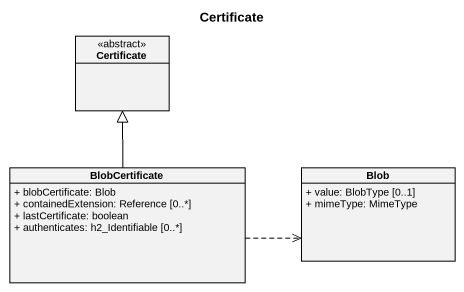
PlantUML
@startuml
title Certificate
hide circle
hide empty members
skinparam classAttributeIconSize 0
class Certificate <<abstract>>
class BlobCertificate {
  + blobCertificate: Blob
  + containedExtension: Reference [0..*]
  + lastCertificate: boolean
  + authenticates: h2_Identifiable [0..*]
}
class Blob {
  + value: BlobType [0..1]
  + mimeType: MimeType
}
BlobCertificate -up-|> Certificate
BlobCertificate .right.> Blob
@enduml
